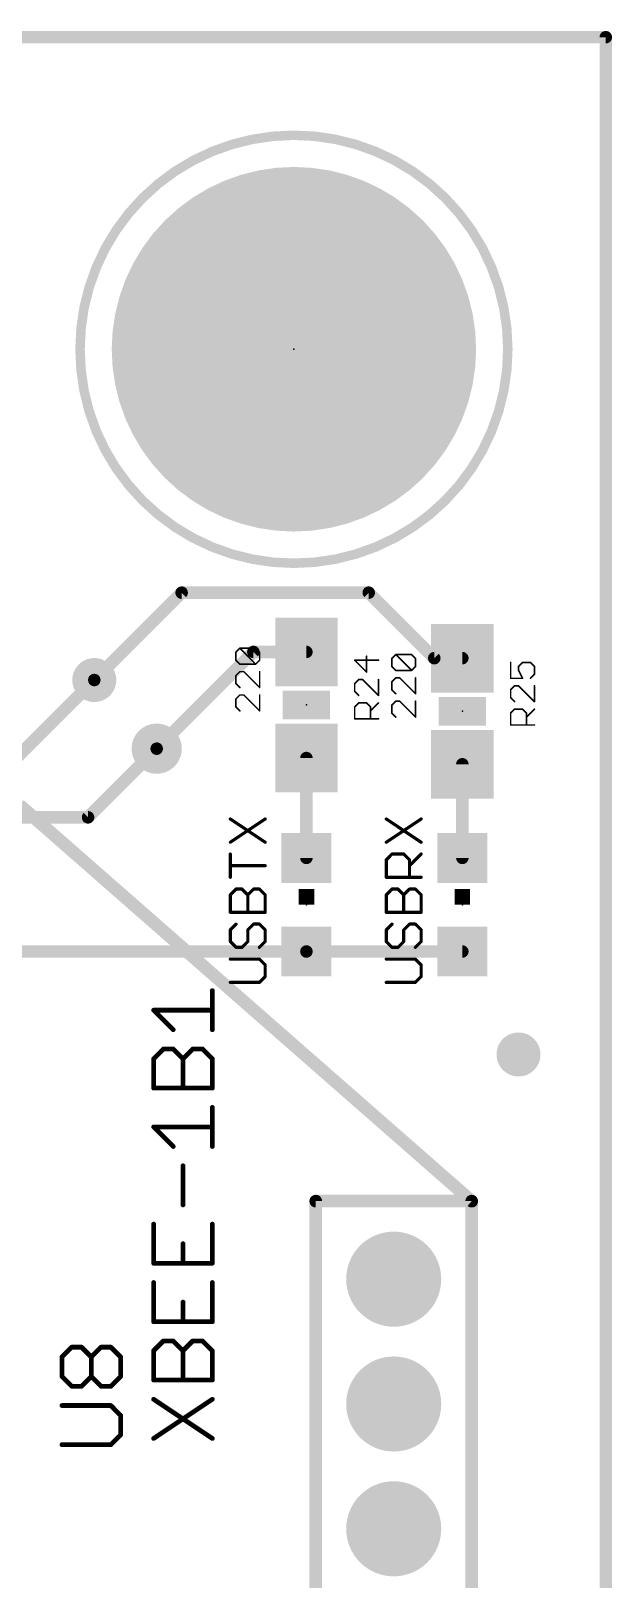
# Model space of a CAD drawing. Extents: x -0.4 to 70.1, y -0.1 to 70.1.
# Drawn here: x 60.78 to 70.1, y 45.3 to 70.1 of the extents above; entities that cross this region are included whole.
import ezdxf

# ---------------------------------------------------------------- set-up
doc = ezdxf.new("R2010")
doc.units = 0
for name, color, linetype in [('1', 22, 'CONTINUOUS'), ('16', 175, 'CONTINUOUS'), ('17', 82, 'CONTINUOUS'), ('18', 82, 'CONTINUOUS'), ('20', 7, 'CONTINUOUS'), ('21', 253, 'CONTINUOUS'), ('23', 7, 'CONTINUOUS'), ('25', 253, 'CONTINUOUS'), ('27', 253, 'CONTINUOUS')]:
    doc.layers.add(name, color=color, linetype=linetype)

# ---------------------------------------------------------------- blocks, each defined once
blk = doc.blocks.new('ROUNDP')
at = {"const_width": 0.5}
blk.add_lwpolyline([(0, -0.25, 1), (0, 0.25, 1), (0, -0.25)], format="xyb", dxfattribs=at)
blk = doc.blocks.new('RECT')
blk.add_solid([(-0.5, -0.5), (0.5, -0.5), (-0.5, 0.5), (0.5, 0.5)])
blk = doc.blocks.new('ROUNDV')
at = {"const_width": 0.5}
blk.add_lwpolyline([(0, -0.25, 1), (0, 0.25, 1), (0, -0.25)], format="xyb", dxfattribs=at)

msp = doc.modelspace()

# ---------------------------------------------------------------- linework, layer by layer
at = {"layer": '1', "const_width": 0.2}
for points in [[(0, 70), (70, 70)], [(70, 70), (70, 0)], [(63.2, 61.1), (61.8, 59.7)], [(66.2, 61.1), (63.2, 61.1)], [(67.25, 60.05), (66.2, 61.1)], [(64.35, 60.15), (62.8, 58.6)], [(65.2, 60.15), (64.35, 60.15)], [(67.7, 60.05), (67.25, 60.05)], [(65.2, 58.45), (65.2, 56.85)], [(67.7, 58.35), (67.7, 56.85)], [(65.2, 55.35), (59.85, 55.35)], [(65.2, 55.35), (67.7, 55.35)]]:
    msp.add_lwpolyline(points, dxfattribs=at)
at = {"layer": '1', "const_width": 0.1}
for points in [[(70.05, 70, 1), (69.95, 70)], [(70, 69.95, 1), (70, 70.05)], [(63.2, 61.15, 1), (63.2, 61.05)], [(63.2354, 61.0646, 1), (63.1646, 61.1354)], [(66.2354, 61.1354, 1), (66.1646, 61.0646)], [(66.2, 61.05, 1), (66.2, 61.15)], [(64.35, 60.2, 1), (64.35, 60.1)], [(64.3854, 60.1146, 1), (64.3146, 60.1854)], [(65.2, 60.1, 1), (65.2, 60.2)], [(67.25, 60.1, 1), (67.25, 60)], [(67.2146, 60.0146, 1), (67.2854, 60.0854)], [(67.7, 60, 1), (67.7, 60.1)], [(61.7646, 59.7354, 1), (61.8354, 59.6646)], [(62.7646, 58.6354, 1), (62.8354, 58.5646)], [(65.25, 58.45, 1), (65.15, 58.45)], [(67.75, 58.35, 1), (67.65, 58.35)], [(65.15, 56.85, 1), (65.25, 56.85)], [(67.65, 56.85, 1), (67.75, 56.85)], [(65.2, 55.4, 1), (65.2, 55.3)], [(65.2, 55.3, 1), (65.2, 55.4)], [(67.7, 55.3, 1), (67.7, 55.4)]]:
    msp.add_lwpolyline(points, format="xyb", dxfattribs=at)
at = {"layer": '16', "const_width": 0.2}
for points in [[(0, 70), (70, 70)], [(70, 70), (70, 0)], [(61.8, 59.7), (60.4, 58.3)], [(62.8, 58.6), (61.7, 57.5)], [(61.7, 57.5), (52.2, 57.5)]]:
    msp.add_lwpolyline(points, dxfattribs=at)
at = {"layer": '16', "const_width": 0.1}
for points in [[(70.05, 70, 1), (69.95, 70)], [(70, 69.95, 1), (70, 70.05)], [(61.8354, 59.6646, 1), (61.7646, 59.7354)], [(62.8354, 58.5646, 1), (62.7646, 58.6354)], [(61.6646, 57.5354, 1), (61.7354, 57.4646)], [(61.7, 57.45, 1), (61.7, 57.55)]]:
    msp.add_lwpolyline(points, format="xyb", dxfattribs=at)
at = {"layer": '20', "const_width": 0.2}
for points in [[(70, 70), (0, 70)], [(70, 0), (70, 70)]]:
    msp.add_lwpolyline(points, dxfattribs=at)
at = {"layer": '20', "const_width": 0.1}
for points in [[(70.05, 70, 1), (69.95, 70)], [(70, 69.95, 1), (70, 70.05)]]:
    msp.add_lwpolyline(points, format="xyb", dxfattribs=at)
at = {"layer": '21'}
for points, const_width in [([(65, 61.571, 1), (65, 68.429, 1), (65, 61.571)], 0.1524), ([(65, 63.3, 1), (65, 66.7, 1), (65, 63.3)], 0.1524), ([(65.35, 51.4008, 1), (65.35, 51.2992)], 0.1016), ([(65.4008, 51.35, 1), (65.2992, 51.35)], 0.1016), ([(67.9008, 51.35, 1), (67.7992, 51.35)], 0.1016), ([(67.8165, 51.3118, 1), (67.8835, 51.3882)], 0.1016), ([(67.85, 51.2992, 1), (67.85, 51.4008)], 0.1016)]:
    msp.add_lwpolyline(points, format="xyb", dxfattribs=dict(at, const_width=const_width))
at = {"layer": '21', "const_width": 0.2032}
for points in [[(67.85, 51.35), (60.6, 57.7)], [(65.35, 51.35), (67.85, 51.35)], [(65.35, 51.35), (65.35, 30.85)], [(67.85, 51.35), (67.85, 30.85)]]:
    msp.add_lwpolyline(points, dxfattribs=at)
at = {"layer": '23'}
for p in [(65, 65), (65.2, 59.3), (67.7, 59.2), (65.2, 56.1), (67.7, 56.1)]:
    msp.add_point(p, dxfattribs=at)
at = {"layer": '25'}
for points, const_width in [([(66.3557, 60.0182), (65.9744, 60.0182)], 0.0254), ([(65.9744, 60.0182), (66.165, 59.8275)], 0.0254), ([(66.165, 59.8275), (66.165, 60.0817)], 0.0254), ([(68.4744, 59.9817), (68.4744, 59.7275)], 0.0254), ([(68.6015, 59.9182), (68.665, 59.9817)], 0.0254), ([(68.6015, 59.8546), (68.6015, 59.9182)], 0.0254), ([(68.665, 59.7275), (68.6015, 59.8546)], 0.0254), ([(68.665, 59.9817), (68.7921, 59.9817)], 0.0254), ([(68.7921, 59.9817), (68.8557, 59.9182)], 0.0254), ([(68.8557, 59.791), (68.7921, 59.7275)], 0.0254), ([(68.8557, 59.9182), (68.8557, 59.791)], 0.0254), ([(66.0379, 59.7075), (65.9744, 59.6439)], 0.0254), ([(65.9744, 59.6439), (65.9744, 59.5168)], 0.0254), ([(66.1015, 59.7075), (66.0379, 59.7075)], 0.0254), ([(66.3557, 59.4533), (66.1015, 59.7075)], 0.0254), ([(66.3557, 59.7075), (66.3557, 59.4533)], 0.0254), ([(68.4744, 59.7275), (68.665, 59.7275)], 0.0254), ([(68.5379, 59.6075), (68.4744, 59.5439)], 0.0254), ([(68.4744, 59.5439), (68.4744, 59.4168)], 0.0254), ([(68.6015, 59.6075), (68.5379, 59.6075)], 0.0254), ([(68.8557, 59.3533), (68.6015, 59.6075)], 0.0254), ([(68.8557, 59.6075), (68.8557, 59.3533)], 0.0254), ([(65.9744, 59.5168), (66.0379, 59.4533)], 0.0254), ([(65.9744, 59.2697), (66.0379, 59.3333)], 0.0254), ([(66.0379, 59.3333), (66.165, 59.3333)], 0.0254), ([(66.165, 59.3333), (66.2286, 59.2697)], 0.0254), ([(66.2286, 59.2062), (66.3557, 59.3333)], 0.0254), ([(68.4744, 59.4168), (68.5379, 59.3533)], 0.0254), ([(65.9744, 59.0791), (65.9744, 59.2697)], 0.0254), ([(66.3557, 59.0791), (65.9744, 59.0791)], 0.0254), ([(66.2286, 59.2697), (66.2286, 59.0791)], 0.0254), ([(68.4744, 59.1697), (68.5379, 59.2333)], 0.0254), ([(68.4744, 58.9791), (68.4744, 59.1697)], 0.0254), ([(68.5379, 59.2333), (68.665, 59.2333)], 0.0254), ([(68.665, 59.2333), (68.7286, 59.1697)], 0.0254), ([(68.7286, 59.1062), (68.8557, 59.2333)], 0.0254), ([(68.7286, 59.1697), (68.7286, 58.9791)], 0.0254), ([(68.8557, 58.9791), (68.4744, 58.9791)], 0.0254), ([(63.9803, 57.1006), (64.5396, 57.4735)], 0.0508), ([(63.9803, 57.4735), (64.5396, 57.1006)], 0.0508), ([(66.4803, 57.1006), (67.0396, 57.4735)], 0.0508), ([(66.4803, 57.4735), (67.0396, 57.1006)], 0.0508), ([(63.9803, 56.5393), (63.9803, 56.9122)], 0.0508), ([(66.4803, 56.819), (66.5735, 56.9122)], 0.0508), ([(66.4803, 56.5393), (66.4803, 56.819)], 0.0508), ([(66.5735, 56.9122), (66.76, 56.9122)], 0.0508), ([(66.76, 56.9122), (66.8532, 56.819)], 0.0508), ([(66.8532, 56.7258), (67.0396, 56.9122)], 0.0508), ([(66.8532, 56.819), (66.8532, 56.5393)], 0.0508), ([(64.5396, 56.7258), (63.9803, 56.7258)], 0.0508), ([(67.0396, 56.5393), (66.4803, 56.5393)], 0.0508), ([(63.9803, 56.2577), (64.0735, 56.3509)], 0.0508), ([(64.0735, 56.3509), (64.1668, 56.3509)], 0.0508), ([(64.1668, 56.3509), (64.26, 56.2577)], 0.0508), ([(64.26, 56.2577), (64.3532, 56.3509)], 0.0508), ([(64.3532, 56.3509), (64.4464, 56.3509)], 0.0508), ([(64.4464, 56.3509), (64.5396, 56.2577)], 0.0508), ([(66.4803, 56.2577), (66.5735, 56.3509)], 0.0508), ([(66.5735, 56.3509), (66.6668, 56.3509)], 0.0508), ([(66.6668, 56.3509), (66.76, 56.2577)], 0.0508), ([(66.76, 56.2577), (66.8532, 56.3509)], 0.0508), ([(66.8532, 56.3509), (66.9464, 56.3509)], 0.0508), ([(66.9464, 56.3509), (67.0396, 56.2577)], 0.0508), ([(63.9803, 55.978), (63.9803, 56.2577)], 0.0508), ([(64.26, 55.978), (64.26, 56.2577)], 0.0508), ([(64.5396, 56.2577), (64.5396, 55.978)], 0.0508), ([(66.4803, 55.978), (66.4803, 56.2577)], 0.0508), ([(66.76, 55.978), (66.76, 56.2577)], 0.0508), ([(67.0396, 56.2577), (67.0396, 55.978)], 0.0508), ([(64.5396, 55.978), (63.9803, 55.978)], 0.0508), ([(64.0735, 55.7896), (63.9803, 55.6963)], 0.0508), ([(64.26, 55.6963), (64.3532, 55.7896)], 0.0508), ([(64.3532, 55.7896), (64.4464, 55.7896)], 0.0508), ([(64.4464, 55.7896), (64.5396, 55.6963)], 0.0508), ([(67.0396, 55.978), (66.4803, 55.978)], 0.0508), ([(66.5735, 55.7896), (66.4803, 55.6963)], 0.0508), ([(66.76, 55.6963), (66.8532, 55.7896)], 0.0508), ([(66.8532, 55.7896), (66.9464, 55.7896)], 0.0508), ([(66.9464, 55.7896), (67.0396, 55.6963)], 0.0508), ([(63.9803, 55.6963), (63.9803, 55.5099)], 0.0508), ([(64.26, 55.5099), (64.26, 55.6963)], 0.0508), ([(64.5396, 55.6963), (64.5396, 55.5099)], 0.0508), ([(66.4803, 55.6963), (66.4803, 55.5099)], 0.0508), ([(66.76, 55.5099), (66.76, 55.6963)], 0.0508), ([(67.0396, 55.6963), (67.0396, 55.5099)], 0.0508), ([(63.9803, 55.5099), (64.0735, 55.4167)], 0.0508), ([(64.0735, 55.4167), (64.1668, 55.4167)], 0.0508), ([(64.1668, 55.4167), (64.26, 55.5099)], 0.0508), ([(64.5396, 55.5099), (64.4464, 55.4167)], 0.0508), ([(66.4803, 55.5099), (66.5735, 55.4167)], 0.0508), ([(66.5735, 55.4167), (66.6668, 55.4167)], 0.0508), ([(66.6668, 55.4167), (66.76, 55.5099)], 0.0508), ([(67.0396, 55.5099), (66.9464, 55.4167)], 0.0508), ([(64.4464, 55.2283), (63.9803, 55.2283)], 0.0508), ([(64.5396, 55.135), (64.4464, 55.2283)], 0.0508), ([(64.5396, 54.9486), (64.5396, 55.135)], 0.0508), ([(66.9464, 55.2283), (66.4803, 55.2283)], 0.0508), ([(67.0396, 55.135), (66.9464, 55.2283)], 0.0508), ([(67.0396, 54.9486), (67.0396, 55.135)], 0.0508), ([(63.9803, 54.8554), (64.4464, 54.8554)], 0.0508), ([(64.4464, 54.8554), (64.5396, 54.9486)], 0.0508), ([(66.4803, 54.8554), (66.9464, 54.8554)], 0.0508), ([(66.9464, 54.8554), (67.0396, 54.9486)], 0.0508), ([(61.2813, 48.8539), (61.4381, 49.0107)], 0.0762), ([(61.2813, 48.5404), (61.2813, 48.8539)], 0.0762), ([(61.4381, 49.0107), (61.5948, 49.0107)], 0.0762), ([(61.5948, 49.0107), (61.7516, 48.8539)], 0.0762), ([(61.7516, 48.8539), (61.9084, 49.0107)], 0.0762), ([(61.7516, 48.5404), (61.7516, 48.8539)], 0.0762), ([(61.9084, 49.0107), (62.0651, 49.0107)], 0.0762), ([(62.0651, 49.0107), (62.2219, 48.8539)], 0.0762), ([(62.2219, 48.8539), (62.2219, 48.5404)], 0.0762), ([(61.4381, 48.3836), (61.2813, 48.5404)], 0.0762), ([(61.5948, 48.3836), (61.4381, 48.3836)], 0.0762), ([(61.7516, 48.5404), (61.5948, 48.3836)], 0.0762), ([(61.9084, 48.3836), (61.7516, 48.5404)], 0.0762), ([(62.0651, 48.3836), (61.9084, 48.3836)], 0.0762), ([(62.2219, 48.5404), (62.0651, 48.3836)], 0.0762), ([(62.0651, 48.0752), (61.2813, 48.0752)], 0.0762), ([(62.2219, 47.9184), (62.0651, 48.0752)], 0.0762), ([(62.2219, 47.6049), (62.2219, 47.9184)], 0.0762), ([(62.0651, 47.4481), (62.2219, 47.6049)], 0.0762), ([(61.2813, 47.4481), (62.0651, 47.4481)], 0.0762)]:
    msp.add_lwpolyline(points, dxfattribs=dict(at, const_width=const_width))
for points, const_width in [([(65.9744, 60.0245, 1), (65.9744, 60.0118)], 0.0127), ([(65.9789, 60.0226, 1), (65.9699, 60.0137)], 0.0127), ([(66.1714, 60.0817, 1), (66.1587, 60.0817)], 0.0127), ([(66.3557, 60.0118, 1), (66.3557, 60.0245)], 0.0127), ([(66.1587, 59.8275, 1), (66.1714, 59.8275)], 0.0127), ([(66.1605, 59.823, 1), (66.1695, 59.832)], 0.0127), ([(68.4807, 59.9817, 1), (68.468, 59.9817)], 0.0127), ([(68.6078, 59.9182, 1), (68.5951, 59.9182)], 0.0127), ([(68.597, 59.9226, 1), (68.606, 59.9137)], 0.0127), ([(68.6072, 59.8574, 1), (68.5958, 59.8518)], 0.0127), ([(68.5951, 59.8546, 1), (68.6078, 59.8546)], 0.0127), ([(68.665, 59.9881, 1), (68.665, 59.9754)], 0.0127), ([(68.6695, 59.9772, 1), (68.6605, 59.9862)], 0.0127), ([(68.7966, 59.9862, 1), (68.7877, 59.9772)], 0.0127), ([(68.7921, 59.9754, 1), (68.7921, 59.9881)], 0.0127), ([(68.862, 59.9182, 1), (68.8494, 59.9182)], 0.0127), ([(68.8494, 59.791, 1), (68.862, 59.791)], 0.0127), ([(68.8512, 59.9137, 1), (68.8602, 59.9226)], 0.0127), ([(68.8602, 59.7866, 1), (68.8512, 59.7955)], 0.0127), ([(65.9807, 59.6439, 1), (65.968, 59.6439)], 0.0127), ([(65.9699, 59.6484, 1), (65.9789, 59.6395)], 0.0127), ([(66.0379, 59.7139, 1), (66.0379, 59.7012)], 0.0127), ([(66.0424, 59.703, 1), (66.0334, 59.712)], 0.0127), ([(66.106, 59.712, 1), (66.097, 59.703)], 0.0127), ([(66.1015, 59.7012, 1), (66.1015, 59.7139)], 0.0127), ([(66.362, 59.7075, 1), (66.3494, 59.7075)], 0.0127), ([(68.4744, 59.7338, 1), (68.4744, 59.7211)], 0.0127), ([(68.468, 59.7275, 1), (68.4807, 59.7275)], 0.0127), ([(68.4807, 59.5439, 1), (68.468, 59.5439)], 0.0127), ([(68.4699, 59.5484, 1), (68.4789, 59.5395)], 0.0127), ([(68.5379, 59.6138, 1), (68.5379, 59.6012)], 0.0127), ([(68.5424, 59.603, 1), (68.5334, 59.612)], 0.0127), ([(68.606, 59.612, 1), (68.597, 59.603)], 0.0127), ([(68.6015, 59.6012, 1), (68.6015, 59.6138)], 0.0127), ([(68.6594, 59.7247, 1), (68.6707, 59.7303)], 0.0127), ([(68.665, 59.7211, 1), (68.665, 59.7338)], 0.0127), ([(68.7877, 59.732, 1), (68.7966, 59.723)], 0.0127), ([(68.862, 59.6075, 1), (68.8494, 59.6075)], 0.0127), ([(65.9789, 59.5213, 1), (65.9699, 59.5123)], 0.0127), ([(65.968, 59.5168, 1), (65.9807, 59.5168)], 0.0127), ([(66.0379, 59.3396, 1), (66.0379, 59.3269)], 0.0127), ([(66.0334, 59.4488, 1), (66.0424, 59.4578)], 0.0127), ([(66.0424, 59.3288, 1), (66.0334, 59.3378)], 0.0127), ([(66.1695, 59.3378, 1), (66.1605, 59.3288)], 0.0127), ([(66.165, 59.3269, 1), (66.165, 59.3396)], 0.0127), ([(66.3494, 59.4533, 1), (66.362, 59.4533)], 0.0127), ([(66.3512, 59.4488, 1), (66.3602, 59.4578)], 0.0127), ([(66.3602, 59.3288, 1), (66.3512, 59.3378)], 0.0127), ([(68.4789, 59.4213, 1), (68.4699, 59.4123)], 0.0127), ([(68.468, 59.4168, 1), (68.4807, 59.4168)], 0.0127), ([(68.5334, 59.3488, 1), (68.5424, 59.3578)], 0.0127), ([(68.8494, 59.3533, 1), (68.862, 59.3533)], 0.0127), ([(68.8512, 59.3488, 1), (68.8602, 59.3578)], 0.0127), ([(65.9807, 59.2697, 1), (65.968, 59.2697)], 0.0127), ([(65.9699, 59.2742, 1), (65.9789, 59.2653)], 0.0127), ([(65.9744, 59.0854, 1), (65.9744, 59.0727)], 0.0127), ([(65.968, 59.0791, 1), (65.9807, 59.0791)], 0.0127), ([(66.2349, 59.2697, 1), (66.2222, 59.2697)], 0.0127), ([(66.2241, 59.2107, 1), (66.2331, 59.2017)], 0.0127), ([(66.2222, 59.0791, 1), (66.2349, 59.0791)], 0.0127), ([(66.2241, 59.2653, 1), (66.2331, 59.2742)], 0.0127), ([(66.3557, 59.0727, 1), (66.3557, 59.0854)], 0.0127), ([(68.4807, 59.1697, 1), (68.468, 59.1697)], 0.0127), ([(68.4699, 59.1742, 1), (68.4789, 59.1653)], 0.0127), ([(68.5379, 59.2396, 1), (68.5379, 59.2269)], 0.0127), ([(68.5424, 59.2288, 1), (68.5334, 59.2378)], 0.0127), ([(68.6695, 59.2378, 1), (68.6605, 59.2288)], 0.0127), ([(68.665, 59.2269, 1), (68.665, 59.2396)], 0.0127), ([(68.7349, 59.1697, 1), (68.7222, 59.1697)], 0.0127), ([(68.7241, 59.1107, 1), (68.7331, 59.1017)], 0.0127), ([(68.7241, 59.1653, 1), (68.7331, 59.1742)], 0.0127), ([(68.8602, 59.2288, 1), (68.8512, 59.2378)], 0.0127), ([(68.4744, 58.9854, 1), (68.4744, 58.9727)], 0.0127), ([(68.468, 58.9791, 1), (68.4807, 58.9791)], 0.0127), ([(68.7222, 58.9791, 1), (68.7349, 58.9791)], 0.0127), ([(68.8557, 58.9727, 1), (68.8557, 58.9854)], 0.0127), ([(63.9874, 57.4841, 1), (63.9733, 57.4629)], 0.0254), ([(64.5466, 57.4629, 1), (64.5326, 57.4841)], 0.0254), ([(66.4874, 57.4841, 1), (66.4733, 57.4629)], 0.0254), ([(67.0466, 57.4629, 1), (67.0326, 57.4841)], 0.0254), ([(63.9733, 57.1112, 1), (63.9874, 57.0901)], 0.0254), ([(64.5326, 57.0901, 1), (64.5466, 57.1112)], 0.0254), ([(66.4733, 57.1112, 1), (66.4874, 57.0901)], 0.0254), ([(67.0326, 57.0901, 1), (67.0466, 57.1112)], 0.0254), ([(63.993, 56.9122, 1), (63.9676, 56.9122)], 0.0254), ([(66.493, 56.819, 1), (66.4676, 56.819)], 0.0254), ([(66.4713, 56.8279, 1), (66.4893, 56.81)], 0.0254), ([(66.5735, 56.9249, 1), (66.5735, 56.8995)], 0.0254), ([(66.5825, 56.9032, 1), (66.5646, 56.9212)], 0.0254), ([(66.7689, 56.9212, 1), (66.751, 56.9032)], 0.0254), ([(66.76, 56.8995, 1), (66.76, 56.9249)], 0.0254), ([(66.8659, 56.819, 1), (66.8405, 56.819)], 0.0254), ([(66.8442, 56.81, 1), (66.8622, 56.8279)], 0.0254), ([(67.0486, 56.9032, 1), (67.0306, 56.9212)], 0.0254), ([(63.9803, 56.7385, 1), (63.9803, 56.7131)], 0.0254), ([(64.5396, 56.7131, 1), (64.5396, 56.7385)], 0.0254), ([(66.4803, 56.552, 1), (66.4803, 56.5266)], 0.0254), ([(66.8442, 56.7347, 1), (66.8622, 56.7168)], 0.0254), ([(67.0396, 56.5266, 1), (67.0396, 56.552)], 0.0254), ([(63.9676, 56.5393, 1), (63.993, 56.5393)], 0.0254), ([(64.0735, 56.3636, 1), (64.0735, 56.3382)], 0.0254), ([(64.0825, 56.3419, 1), (64.0646, 56.3598)], 0.0254), ([(64.1757, 56.3598, 1), (64.1578, 56.3419)], 0.0254), ([(64.1668, 56.3382, 1), (64.1668, 56.3636)], 0.0254), ([(64.3532, 56.3636, 1), (64.3532, 56.3382)], 0.0254), ([(64.3622, 56.3419, 1), (64.3442, 56.3598)], 0.0254), ([(64.4554, 56.3598, 1), (64.4374, 56.3419)], 0.0254), ([(64.4464, 56.3382, 1), (64.4464, 56.3636)], 0.0254), ([(66.4676, 56.5393, 1), (66.493, 56.5393)], 0.0254), ([(66.5735, 56.3636, 1), (66.5735, 56.3382)], 0.0254), ([(66.5825, 56.3419, 1), (66.5646, 56.3598)], 0.0254), ([(66.6757, 56.3598, 1), (66.6578, 56.3419)], 0.0254), ([(66.6668, 56.3382, 1), (66.6668, 56.3636)], 0.0254), ([(66.8405, 56.5393, 1), (66.8659, 56.5393)], 0.0254), ([(66.8532, 56.3636, 1), (66.8532, 56.3382)], 0.0254), ([(66.8622, 56.3419, 1), (66.8442, 56.3598)], 0.0254), ([(66.9554, 56.3598, 1), (66.9374, 56.3419)], 0.0254), ([(66.9464, 56.3382, 1), (66.9464, 56.3636)], 0.0254), ([(63.993, 56.2577, 1), (63.9676, 56.2577)], 0.0254), ([(63.9713, 56.2666, 1), (63.9893, 56.2487)], 0.0254), ([(64.2727, 56.2577, 1), (64.2473, 56.2577)], 0.0254), ([(64.251, 56.2666, 1), (64.2689, 56.2487)], 0.0254), ([(64.251, 56.2487, 1), (64.2689, 56.2666)], 0.0254), ([(64.5523, 56.2577, 1), (64.5269, 56.2577)], 0.0254), ([(64.5306, 56.2487, 1), (64.5486, 56.2666)], 0.0254), ([(66.493, 56.2577, 1), (66.4676, 56.2577)], 0.0254), ([(66.4713, 56.2666, 1), (66.4893, 56.2487)], 0.0254), ([(66.7727, 56.2577, 1), (66.7473, 56.2577)], 0.0254), ([(66.751, 56.2666, 1), (66.7689, 56.2487)], 0.0254), ([(66.751, 56.2487, 1), (66.7689, 56.2666)], 0.0254), ([(67.0523, 56.2577, 1), (67.0269, 56.2577)], 0.0254), ([(67.0306, 56.2487, 1), (67.0486, 56.2666)], 0.0254), ([(63.9803, 55.9907, 1), (63.9803, 55.9653)], 0.0254), ([(63.9676, 55.978, 1), (63.993, 55.978)], 0.0254), ([(64.0825, 55.7806, 1), (64.0646, 55.7985)], 0.0254), ([(64.2473, 55.978, 1), (64.2727, 55.978)], 0.0254), ([(64.3532, 55.8023, 1), (64.3532, 55.7769)], 0.0254), ([(64.3622, 55.7806, 1), (64.3442, 55.7985)], 0.0254), ([(64.4554, 55.7985, 1), (64.4374, 55.7806)], 0.0254), ([(64.4464, 55.7769, 1), (64.4464, 55.8023)], 0.0254), ([(64.5269, 55.978, 1), (64.5523, 55.978)], 0.0254), ([(64.5396, 55.9653, 1), (64.5396, 55.9907)], 0.0254), ([(66.4803, 55.9907, 1), (66.4803, 55.9653)], 0.0254), ([(66.4676, 55.978, 1), (66.493, 55.978)], 0.0254), ([(66.5825, 55.7806, 1), (66.5646, 55.7985)], 0.0254), ([(66.7473, 55.978, 1), (66.7727, 55.978)], 0.0254), ([(66.8532, 55.8023, 1), (66.8532, 55.7769)], 0.0254), ([(66.8622, 55.7806, 1), (66.8442, 55.7985)], 0.0254), ([(66.9554, 55.7985, 1), (66.9374, 55.7806)], 0.0254), ([(66.9464, 55.7769, 1), (66.9464, 55.8023)], 0.0254), ([(67.0269, 55.978, 1), (67.0523, 55.978)], 0.0254), ([(67.0396, 55.9653, 1), (67.0396, 55.9907)], 0.0254), ([(63.993, 55.6963, 1), (63.9676, 55.6963)], 0.0254), ([(63.9713, 55.7053, 1), (63.9893, 55.6874)], 0.0254), ([(64.2727, 55.6963, 1), (64.2473, 55.6963)], 0.0254), ([(64.251, 55.7053, 1), (64.2689, 55.6874)], 0.0254), ([(64.5523, 55.6963, 1), (64.5269, 55.6963)], 0.0254), ([(64.5306, 55.6874, 1), (64.5486, 55.7053)], 0.0254), ([(66.493, 55.6963, 1), (66.4676, 55.6963)], 0.0254), ([(66.4713, 55.7053, 1), (66.4893, 55.6874)], 0.0254), ([(66.7727, 55.6963, 1), (66.7473, 55.6963)], 0.0254), ([(66.751, 55.7053, 1), (66.7689, 55.6874)], 0.0254), ([(67.0523, 55.6963, 1), (67.0269, 55.6963)], 0.0254), ([(67.0306, 55.6874, 1), (67.0486, 55.7053)], 0.0254), ([(63.9893, 55.5189, 1), (63.9713, 55.5009)], 0.0254), ([(63.9676, 55.5099, 1), (63.993, 55.5099)], 0.0254), ([(64.0735, 55.4294, 1), (64.0735, 55.404)], 0.0254), ([(64.0646, 55.4077, 1), (64.0825, 55.4257)], 0.0254), ([(64.1578, 55.4257, 1), (64.1757, 55.4077)], 0.0254), ([(64.1668, 55.404, 1), (64.1668, 55.4294)], 0.0254), ([(64.2473, 55.5099, 1), (64.2727, 55.5099)], 0.0254), ([(64.2689, 55.5009, 1), (64.251, 55.5189)], 0.0254), ([(64.4374, 55.4257, 1), (64.4554, 55.4077)], 0.0254), ([(64.5269, 55.5099, 1), (64.5523, 55.5099)], 0.0254), ([(64.5486, 55.5009, 1), (64.5306, 55.5189)], 0.0254), ([(66.4893, 55.5189, 1), (66.4713, 55.5009)], 0.0254), ([(66.4676, 55.5099, 1), (66.493, 55.5099)], 0.0254), ([(66.5735, 55.4294, 1), (66.5735, 55.404)], 0.0254), ([(66.5646, 55.4077, 1), (66.5825, 55.4257)], 0.0254), ([(66.6578, 55.4257, 1), (66.6757, 55.4077)], 0.0254), ([(66.6668, 55.404, 1), (66.6668, 55.4294)], 0.0254), ([(66.7473, 55.5099, 1), (66.7727, 55.5099)], 0.0254), ([(66.7689, 55.5009, 1), (66.751, 55.5189)], 0.0254), ([(66.9374, 55.4257, 1), (66.9554, 55.4077)], 0.0254), ([(67.0269, 55.5099, 1), (67.0523, 55.5099)], 0.0254), ([(67.0486, 55.5009, 1), (67.0306, 55.5189)], 0.0254), ([(63.9803, 55.241, 1), (63.9803, 55.2156)], 0.0254), ([(64.4554, 55.2372, 1), (64.4374, 55.2193)], 0.0254), ([(64.4464, 55.2156, 1), (64.4464, 55.241)], 0.0254), ([(64.5523, 55.135, 1), (64.5269, 55.135)], 0.0254), ([(64.5306, 55.1261, 1), (64.5486, 55.144)], 0.0254), ([(66.4803, 55.241, 1), (66.4803, 55.2156)], 0.0254), ([(66.9554, 55.2372, 1), (66.9374, 55.2193)], 0.0254), ([(66.9464, 55.2156, 1), (66.9464, 55.241)], 0.0254), ([(67.0523, 55.135, 1), (67.0269, 55.135)], 0.0254), ([(67.0306, 55.1261, 1), (67.0486, 55.144)], 0.0254), ([(63.9803, 54.8681, 1), (63.9803, 54.8427)], 0.0254), ([(64.4374, 54.8644, 1), (64.4554, 54.8464)], 0.0254), ([(64.4464, 54.8427, 1), (64.4464, 54.8681)], 0.0254), ([(64.5269, 54.9486, 1), (64.5523, 54.9486)], 0.0254), ([(64.5486, 54.9396, 1), (64.5306, 54.9576)], 0.0254), ([(66.4803, 54.8681, 1), (66.4803, 54.8427)], 0.0254), ([(66.9374, 54.8644, 1), (66.9554, 54.8464)], 0.0254), ([(66.9464, 54.8427, 1), (66.9464, 54.8681)], 0.0254), ([(67.0269, 54.9486, 1), (67.0523, 54.9486)], 0.0254), ([(67.0486, 54.9396, 1), (67.0306, 54.9576)], 0.0254), ([(61.3003, 48.8539, 1), (61.2622, 48.8539)], 0.0381), ([(61.2678, 48.8674, 1), (61.2948, 48.8404)], 0.0381), ([(61.4381, 49.0297, 1), (61.4381, 48.9916)], 0.0381), ([(61.4515, 48.9972, 1), (61.4246, 49.0242)], 0.0381), ([(61.6083, 49.0242, 1), (61.5814, 48.9972)], 0.0381), ([(61.5948, 48.9916, 1), (61.5948, 49.0297)], 0.0381), ([(61.7707, 48.8539, 1), (61.7326, 48.8539)], 0.0381), ([(61.7381, 48.8674, 1), (61.7651, 48.8404)], 0.0381), ([(61.7381, 48.8404, 1), (61.7651, 48.8674)], 0.0381), ([(61.9084, 49.0297, 1), (61.9084, 48.9916)], 0.0381), ([(61.9218, 48.9972, 1), (61.8949, 49.0242)], 0.0381), ([(62.0786, 49.0242, 1), (62.0517, 48.9972)], 0.0381), ([(62.0651, 48.9916, 1), (62.0651, 49.0297)], 0.0381), ([(62.241, 48.8539, 1), (62.2029, 48.8539)], 0.0381), ([(62.2084, 48.8404, 1), (62.2354, 48.8674)], 0.0381), ([(61.2622, 48.5404, 1), (61.3003, 48.5404)], 0.0381), ([(61.2948, 48.5539, 1), (61.2678, 48.5269)], 0.0381), ([(61.4381, 48.4027, 1), (61.4381, 48.3646)], 0.0381), ([(61.4246, 48.3701, 1), (61.4515, 48.3971)], 0.0381), ([(61.5814, 48.3971, 1), (61.6083, 48.3701)], 0.0381), ([(61.5948, 48.3646, 1), (61.5948, 48.4027)], 0.0381), ([(61.7651, 48.5539, 1), (61.7381, 48.5269)], 0.0381), ([(61.7326, 48.5404, 1), (61.7707, 48.5404)], 0.0381), ([(61.7651, 48.5269, 1), (61.7381, 48.5539)], 0.0381), ([(61.9084, 48.4027, 1), (61.9084, 48.3646)], 0.0381), ([(61.8949, 48.3701, 1), (61.9218, 48.3971)], 0.0381), ([(62.0517, 48.3971, 1), (62.0786, 48.3701)], 0.0381), ([(62.0651, 48.3646, 1), (62.0651, 48.4027)], 0.0381), ([(62.2029, 48.5404, 1), (62.241, 48.5404)], 0.0381), ([(62.2354, 48.5269, 1), (62.2084, 48.5539)], 0.0381), ([(61.2813, 48.0942, 1), (61.2813, 48.0561)], 0.0381), ([(62.0786, 48.0886, 1), (62.0517, 48.0617)], 0.0381), ([(62.0651, 48.0561, 1), (62.0651, 48.0942)], 0.0381), ([(62.241, 47.9184, 1), (62.2029, 47.9184)], 0.0381), ([(62.2084, 47.9049, 1), (62.2354, 47.9319)], 0.0381), ([(62.2354, 47.5914, 1), (62.2084, 47.6183)], 0.0381), ([(61.2813, 47.4672, 1), (61.2813, 47.4291)], 0.0381), ([(62.0517, 47.4616, 1), (62.0786, 47.4346)], 0.0381), ([(62.0651, 47.4291, 1), (62.0651, 47.4672)], 0.0381), ([(62.2029, 47.6049, 1), (62.241, 47.6049)], 0.0381)]:
    msp.add_lwpolyline(points, format="xyb", dxfattribs=dict(at, const_width=const_width))
at = {"layer": '27'}
for points, const_width in [([(64.0694, 60.1452), (64.1329, 60.2087)], 0.0254), ([(64.0694, 60.018), (64.0694, 60.1452)], 0.0254), ([(64.1329, 59.9545), (64.0694, 60.018)], 0.0254), ([(64.1329, 60.2087), (64.3871, 60.2087)], 0.0254), ([(64.3871, 59.9545), (64.1329, 60.2087)], 0.0254), ([(64.3871, 60.2087), (64.4507, 60.1452)], 0.0254), ([(64.4507, 60.018), (64.3871, 59.9545)], 0.0254), ([(64.4507, 60.1452), (64.4507, 60.018)], 0.0254), ([(66.5694, 60.0452), (66.6329, 60.1087)], 0.0254), ([(66.5694, 59.918), (66.5694, 60.0452)], 0.0254), ([(66.6329, 60.1087), (66.8871, 60.1087)], 0.0254), ([(66.8871, 59.8545), (66.6329, 60.1087)], 0.0254), ([(66.8871, 60.1087), (66.9507, 60.0452)], 0.0254), ([(66.9507, 60.0452), (66.9507, 59.918)], 0.0254), ([(64.1329, 59.8345), (64.0694, 59.7709)], 0.0254), ([(64.0694, 59.7709), (64.0694, 59.6438)], 0.0254), ([(64.3871, 59.9545), (64.1329, 59.9545)], 0.0254), ([(64.1965, 59.8345), (64.1329, 59.8345)], 0.0254), ([(64.4507, 59.5803), (64.1965, 59.8345)], 0.0254), ([(64.4507, 59.8345), (64.4507, 59.5803)], 0.0254), ([(66.6329, 59.8545), (66.5694, 59.918)], 0.0254), ([(66.8871, 59.8545), (66.6329, 59.8545)], 0.0254), ([(66.9507, 59.918), (66.8871, 59.8545)], 0.0254), ([(64.0694, 59.6438), (64.1329, 59.5803)], 0.0254), ([(66.6329, 59.7345), (66.5694, 59.6709)], 0.0254), ([(66.5694, 59.6709), (66.5694, 59.5438)], 0.0254), ([(66.5694, 59.5438), (66.6329, 59.4803)], 0.0254), ([(66.6965, 59.7345), (66.6329, 59.7345)], 0.0254), ([(66.9507, 59.4803), (66.6965, 59.7345)], 0.0254), ([(66.9507, 59.7345), (66.9507, 59.4803)], 0.0254), ([(64.1329, 59.4603), (64.0694, 59.3967)], 0.0254), ([(64.0694, 59.3967), (64.0694, 59.2696)], 0.0254), ([(64.1965, 59.4603), (64.1329, 59.4603)], 0.0254), ([(64.4507, 59.2061), (64.1965, 59.4603)], 0.0254), ([(64.4507, 59.4603), (64.4507, 59.2061)], 0.0254), ([(66.6329, 59.3603), (66.5694, 59.2967)], 0.0254), ([(66.5694, 59.2967), (66.5694, 59.1696)], 0.0254), ([(66.6965, 59.3603), (66.6329, 59.3603)], 0.0254), ([(66.9507, 59.1061), (66.6965, 59.3603)], 0.0254), ([(66.9507, 59.3603), (66.9507, 59.1061)], 0.0254), ([(64.0694, 59.2696), (64.1329, 59.2061)], 0.0254), ([(66.5694, 59.1696), (66.6329, 59.1061)], 0.0254), ([(63.6919, 54.0967), (63.6919, 54.7238)], 0.0762), ([(63.0648, 54.0967), (62.7513, 54.4103)], 0.0762), ([(62.7513, 54.4103), (63.6919, 54.4103)], 0.0762), ([(62.7513, 53.6315), (62.9081, 53.7883)], 0.0762), ([(62.7513, 53.1612), (62.7513, 53.6315)], 0.0762), ([(62.9081, 53.7883), (63.0648, 53.7883)], 0.0762), ([(63.0648, 53.7883), (63.2216, 53.6315)], 0.0762), ([(63.2216, 53.6315), (63.3784, 53.7883)], 0.0762), ([(63.2216, 53.1612), (63.2216, 53.6315)], 0.0762), ([(63.3784, 53.7883), (63.5351, 53.7883)], 0.0762), ([(63.5351, 53.7883), (63.6919, 53.6315)], 0.0762), ([(63.6919, 53.6315), (63.6919, 53.1612)], 0.0762), ([(63.6919, 53.1612), (62.7513, 53.1612)], 0.0762), ([(63.6919, 52.2257), (63.6919, 52.8528)], 0.0762), ([(63.0648, 52.2257), (62.7513, 52.5392)], 0.0762), ([(62.7513, 52.5392), (63.6919, 52.5392)], 0.0762), ([(63.2216, 51.2902), (63.2216, 51.9172)], 0.0762), ([(62.7513, 50.9817), (62.7513, 50.3547)], 0.0762), ([(63.6919, 50.3547), (63.6919, 50.9817)], 0.0762), ([(63.2216, 50.3547), (63.2216, 50.6682)], 0.0762), ([(62.7513, 50.3547), (63.6919, 50.3547)], 0.0762), ([(62.7513, 50.0462), (62.7513, 49.4191)], 0.0762), ([(63.6919, 49.4191), (63.6919, 50.0462)], 0.0762), ([(63.2216, 49.4191), (63.2216, 49.7327)], 0.0762), ([(62.7513, 49.4191), (63.6919, 49.4191)], 0.0762), ([(62.7513, 48.9539), (62.9081, 49.1107)], 0.0762), ([(62.9081, 49.1107), (63.0648, 49.1107)], 0.0762), ([(63.0648, 49.1107), (63.2216, 48.9539)], 0.0762), ([(63.2216, 48.9539), (63.3784, 49.1107)], 0.0762), ([(63.3784, 49.1107), (63.5351, 49.1107)], 0.0762), ([(63.5351, 49.1107), (63.6919, 48.9539)], 0.0762), ([(62.7513, 48.4836), (62.7513, 48.9539)], 0.0762), ([(63.2216, 48.4836), (63.2216, 48.9539)], 0.0762), ([(63.6919, 48.9539), (63.6919, 48.4836)], 0.0762), ([(63.6919, 48.4836), (62.7513, 48.4836)], 0.0762), ([(62.7513, 47.5481), (63.6919, 48.1752)], 0.0762), ([(62.7513, 48.1752), (63.6919, 47.5481)], 0.0762)]:
    msp.add_lwpolyline(points, dxfattribs=dict(at, const_width=const_width))
for points, const_width in [([(64.0757, 60.1452, 1), (64.063, 60.1452)], 0.0127), ([(64.0649, 60.1496, 1), (64.0739, 60.1407)], 0.0127), ([(64.0739, 60.0225, 1), (64.0649, 60.0136)], 0.0127), ([(64.1329, 60.2151, 1), (64.1329, 60.2024)], 0.0127), ([(64.1374, 60.2132, 1), (64.1284, 60.2042)], 0.0127), ([(64.1374, 60.2042, 1), (64.1284, 60.2132)], 0.0127), ([(64.3916, 60.2132, 1), (64.3827, 60.2042)], 0.0127), ([(64.3871, 60.2024, 1), (64.3871, 60.2151)], 0.0127), ([(64.457, 60.1452, 1), (64.4444, 60.1452)], 0.0127), ([(64.4462, 60.1407, 1), (64.4552, 60.1496)], 0.0127), ([(64.4552, 60.0136, 1), (64.4462, 60.0225)], 0.0127), ([(66.5757, 60.0452, 1), (66.563, 60.0452)], 0.0127), ([(66.5649, 60.0496, 1), (66.5739, 60.0407)], 0.0127), ([(66.6329, 60.1151, 1), (66.6329, 60.1024)], 0.0127), ([(66.6374, 60.1132, 1), (66.6284, 60.1042)], 0.0127), ([(66.6374, 60.1042, 1), (66.6284, 60.1132)], 0.0127), ([(66.8916, 60.1132, 1), (66.8827, 60.1042)], 0.0127), ([(66.8871, 60.1024, 1), (66.8871, 60.1151)], 0.0127), ([(66.957, 60.0452, 1), (66.9444, 60.0452)], 0.0127), ([(66.9462, 60.0407, 1), (66.9552, 60.0496)], 0.0127), ([(64.063, 60.018, 1), (64.0757, 60.018)], 0.0127), ([(64.0757, 59.7709, 1), (64.063, 59.7709)], 0.0127), ([(64.0649, 59.7754, 1), (64.0739, 59.7665)], 0.0127), ([(64.1329, 59.9608, 1), (64.1329, 59.9481)], 0.0127), ([(64.1329, 59.8409, 1), (64.1329, 59.8282)], 0.0127), ([(64.1284, 59.95, 1), (64.1374, 59.959)], 0.0127), ([(64.1374, 59.83, 1), (64.1284, 59.839)], 0.0127), ([(64.201, 59.839, 1), (64.192, 59.83)], 0.0127), ([(64.1965, 59.8282, 1), (64.1965, 59.8409)], 0.0127), ([(64.3827, 59.959, 1), (64.3916, 59.95)], 0.0127), ([(64.3827, 59.95, 1), (64.3916, 59.959)], 0.0127), ([(64.3871, 59.9481, 1), (64.3871, 59.9608)], 0.0127), ([(64.4444, 60.018, 1), (64.457, 60.018)], 0.0127), ([(64.457, 59.8345, 1), (64.4444, 59.8345)], 0.0127), ([(66.5739, 59.9225, 1), (66.5649, 59.9136)], 0.0127), ([(66.563, 59.918, 1), (66.5757, 59.918)], 0.0127), ([(66.6329, 59.8608, 1), (66.6329, 59.8481)], 0.0127), ([(66.6284, 59.85, 1), (66.6374, 59.859)], 0.0127), ([(66.8827, 59.859, 1), (66.8916, 59.85)], 0.0127), ([(66.8827, 59.85, 1), (66.8916, 59.859)], 0.0127), ([(66.8871, 59.8481, 1), (66.8871, 59.8608)], 0.0127), ([(66.9444, 59.918, 1), (66.957, 59.918)], 0.0127), ([(66.9552, 59.9136, 1), (66.9462, 59.9225)], 0.0127), ([(64.0739, 59.6483, 1), (64.0649, 59.6393)], 0.0127), ([(64.063, 59.6438, 1), (64.0757, 59.6438)], 0.0127), ([(64.1284, 59.5758, 1), (64.1374, 59.5848)], 0.0127), ([(64.4444, 59.5803, 1), (64.457, 59.5803)], 0.0127), ([(64.4462, 59.5758, 1), (64.4552, 59.5848)], 0.0127), ([(66.5757, 59.6709, 1), (66.563, 59.6709)], 0.0127), ([(66.5649, 59.6754, 1), (66.5739, 59.6665)], 0.0127), ([(66.5739, 59.5483, 1), (66.5649, 59.5393)], 0.0127), ([(66.563, 59.5438, 1), (66.5757, 59.5438)], 0.0127), ([(66.6329, 59.7409, 1), (66.6329, 59.7282)], 0.0127), ([(66.6374, 59.73, 1), (66.6284, 59.739)], 0.0127), ([(66.701, 59.739, 1), (66.692, 59.73)], 0.0127), ([(66.6965, 59.7282, 1), (66.6965, 59.7409)], 0.0127), ([(66.957, 59.7345, 1), (66.9444, 59.7345)], 0.0127), ([(64.0757, 59.3967, 1), (64.063, 59.3967)], 0.0127), ([(64.0649, 59.4012, 1), (64.0739, 59.3923)], 0.0127), ([(64.1329, 59.4666, 1), (64.1329, 59.4539)], 0.0127), ([(64.1374, 59.4558, 1), (64.1284, 59.4648)], 0.0127), ([(64.201, 59.4648, 1), (64.192, 59.4558)], 0.0127), ([(64.1965, 59.4539, 1), (64.1965, 59.4666)], 0.0127), ([(64.457, 59.4603, 1), (64.4444, 59.4603)], 0.0127), ([(66.5757, 59.2967, 1), (66.563, 59.2967)], 0.0127), ([(66.5649, 59.3012, 1), (66.5739, 59.2923)], 0.0127), ([(66.6329, 59.3666, 1), (66.6329, 59.3539)], 0.0127), ([(66.6284, 59.4758, 1), (66.6374, 59.4848)], 0.0127), ([(66.6374, 59.3558, 1), (66.6284, 59.3648)], 0.0127), ([(66.701, 59.3648, 1), (66.692, 59.3558)], 0.0127), ([(66.6965, 59.3539, 1), (66.6965, 59.3666)], 0.0127), ([(66.9444, 59.4803, 1), (66.957, 59.4803)], 0.0127), ([(66.957, 59.3603, 1), (66.9444, 59.3603)], 0.0127), ([(66.9462, 59.4758, 1), (66.9552, 59.4848)], 0.0127), ([(64.0739, 59.2741, 1), (64.0649, 59.2651)], 0.0127), ([(64.063, 59.2696, 1), (64.0757, 59.2696)], 0.0127), ([(64.1284, 59.2016, 1), (64.1374, 59.2106)], 0.0127), ([(64.4444, 59.2061, 1), (64.457, 59.2061)], 0.0127), ([(64.4462, 59.2016, 1), (64.4552, 59.2106)], 0.0127), ([(66.5739, 59.1741, 1), (66.5649, 59.1651)], 0.0127), ([(66.563, 59.1696, 1), (66.5757, 59.1696)], 0.0127), ([(66.6284, 59.1016, 1), (66.6374, 59.1106)], 0.0127), ([(66.9444, 59.1061, 1), (66.957, 59.1061)], 0.0127), ([(66.9462, 59.1016, 1), (66.9552, 59.1106)], 0.0127), ([(63.711, 54.7238, 1), (63.6729, 54.7238)], 0.0381), ([(62.7648, 54.4237, 1), (62.7378, 54.3968)], 0.0381), ([(62.7513, 54.4293, 1), (62.7513, 54.3912)], 0.0381), ([(63.6919, 54.3912, 1), (63.6919, 54.4293)], 0.0381), ([(63.0514, 54.0833, 1), (63.0783, 54.1102)], 0.0381), ([(63.6729, 54.0967, 1), (63.711, 54.0967)], 0.0381), ([(62.7703, 53.6315, 1), (62.7322, 53.6315)], 0.0381), ([(62.7378, 53.645, 1), (62.7648, 53.618)], 0.0381), ([(62.9081, 53.8073, 1), (62.9081, 53.7692)], 0.0381), ([(62.9215, 53.7748, 1), (62.8946, 53.8018)], 0.0381), ([(63.0783, 53.8018, 1), (63.0514, 53.7748)], 0.0381), ([(63.0648, 53.7692, 1), (63.0648, 53.8073)], 0.0381), ([(63.2407, 53.6315, 1), (63.2026, 53.6315)], 0.0381), ([(63.2081, 53.645, 1), (63.2351, 53.618)], 0.0381), ([(63.2081, 53.618, 1), (63.2351, 53.645)], 0.0381), ([(63.3784, 53.8073, 1), (63.3784, 53.7692)], 0.0381), ([(63.3918, 53.7748, 1), (63.3649, 53.8018)], 0.0381), ([(63.5486, 53.8018, 1), (63.5217, 53.7748)], 0.0381), ([(63.5351, 53.7692, 1), (63.5351, 53.8073)], 0.0381), ([(63.711, 53.6315, 1), (63.6729, 53.6315)], 0.0381), ([(63.6784, 53.618, 1), (63.7054, 53.645)], 0.0381), ([(62.7322, 53.1612, 1), (62.7703, 53.1612)], 0.0381), ([(62.7513, 53.1803, 1), (62.7513, 53.1422)], 0.0381), ([(63.2026, 53.1612, 1), (63.2407, 53.1612)], 0.0381), ([(63.6729, 53.1612, 1), (63.711, 53.1612)], 0.0381), ([(63.6919, 53.1422, 1), (63.6919, 53.1803)], 0.0381), ([(63.711, 52.8528, 1), (63.6729, 52.8528)], 0.0381), ([(62.7648, 52.5527, 1), (62.7378, 52.5258)], 0.0381), ([(62.7513, 52.5583, 1), (62.7513, 52.5202)], 0.0381), ([(63.6919, 52.5202, 1), (63.6919, 52.5583)], 0.0381), ([(63.0514, 52.2122, 1), (63.0783, 52.2392)], 0.0381), ([(63.6729, 52.2257, 1), (63.711, 52.2257)], 0.0381), ([(63.2407, 51.9172, 1), (63.2026, 51.9172)], 0.0381), ([(63.2026, 51.2902, 1), (63.2407, 51.2902)], 0.0381), ([(62.7703, 50.9817, 1), (62.7322, 50.9817)], 0.0381), ([(63.711, 50.9817, 1), (63.6729, 50.9817)], 0.0381), ([(63.2407, 50.6682, 1), (63.2026, 50.6682)], 0.0381), ([(62.7322, 50.3547, 1), (62.7703, 50.3547)], 0.0381), ([(62.7513, 50.3737, 1), (62.7513, 50.3356)], 0.0381), ([(63.2026, 50.3547, 1), (63.2407, 50.3547)], 0.0381), ([(63.6729, 50.3547, 1), (63.711, 50.3547)], 0.0381), ([(63.6919, 50.3356, 1), (63.6919, 50.3737)], 0.0381), ([(62.7703, 50.0462, 1), (62.7322, 50.0462)], 0.0381), ([(63.711, 50.0462, 1), (63.6729, 50.0462)], 0.0381), ([(63.2407, 49.7327, 1), (63.2026, 49.7327)], 0.0381), ([(62.7322, 49.4191, 1), (62.7703, 49.4191)], 0.0381), ([(62.7513, 49.4382, 1), (62.7513, 49.4001)], 0.0381), ([(63.2026, 49.4191, 1), (63.2407, 49.4191)], 0.0381), ([(63.6729, 49.4191, 1), (63.711, 49.4191)], 0.0381), ([(63.6919, 49.4001, 1), (63.6919, 49.4382)], 0.0381), ([(62.9081, 49.1297, 1), (62.9081, 49.0916)], 0.0381), ([(62.9215, 49.0972, 1), (62.8946, 49.1242)], 0.0381), ([(63.0783, 49.1242, 1), (63.0514, 49.0972)], 0.0381), ([(63.0648, 49.0916, 1), (63.0648, 49.1297)], 0.0381), ([(63.3784, 49.1297, 1), (63.3784, 49.0916)], 0.0381), ([(63.3918, 49.0972, 1), (63.3649, 49.1242)], 0.0381), ([(63.5486, 49.1242, 1), (63.5217, 49.0972)], 0.0381), ([(63.5351, 49.0916, 1), (63.5351, 49.1297)], 0.0381), ([(62.7703, 48.9539, 1), (62.7322, 48.9539)], 0.0381), ([(62.7378, 48.9674, 1), (62.7648, 48.9404)], 0.0381), ([(63.2407, 48.9539, 1), (63.2026, 48.9539)], 0.0381), ([(63.2081, 48.9674, 1), (63.2351, 48.9404)], 0.0381), ([(63.2081, 48.9404, 1), (63.2351, 48.9674)], 0.0381), ([(63.711, 48.9539, 1), (63.6729, 48.9539)], 0.0381), ([(63.6784, 48.9404, 1), (63.7054, 48.9674)], 0.0381), ([(62.7322, 48.4836, 1), (62.7703, 48.4836)], 0.0381), ([(62.7513, 48.5027, 1), (62.7513, 48.4646)], 0.0381), ([(63.2026, 48.4836, 1), (63.2407, 48.4836)], 0.0381), ([(63.6729, 48.4836, 1), (63.711, 48.4836)], 0.0381), ([(63.6919, 48.4646, 1), (63.6919, 48.5027)], 0.0381), ([(62.7619, 48.191, 1), (62.7407, 48.1593)], 0.0381), ([(63.7025, 48.1593, 1), (63.6813, 48.191)], 0.0381), ([(62.7407, 47.564, 1), (62.7619, 47.5322)], 0.0381), ([(63.6813, 47.5322, 1), (63.7025, 47.564)], 0.0381)]:
    msp.add_lwpolyline(points, format="xyb", dxfattribs=dict(at, const_width=const_width))

# ---------------------------------------------------------------- block references
at = {"layer": '1', "xscale": 1.1, "rotation": 270}
for p in [(65.2, 60.15), (67.7, 60.05), (65.2, 58.45), (67.7, 58.35)]:
    msp.add_blockref('RECT', p, dxfattribs=at)
at = {"layer": '1', "xscale": 0.8, "yscale": 0.8}
for p in [(65.2, 56.85), (67.7, 56.85), (65.2, 55.35), (67.7, 55.35)]:
    msp.add_blockref('RECT', p, dxfattribs=at)
at = {"layer": '17'}
for p, xscale, yscale in [((65, 65), 5.842, 5.842), ((65, 65), 5.842, 5.842), ((66.6, 50.1), 1.524, 1.524), ((66.6, 50.1), 1.524, 1.524), ((66.6, 48.1), 1.524, 1.524), ((66.6, 48.1), 1.524, 1.524), ((66.6, 46.1), 1.524, 1.524), ((66.6, 46.1), 1.524, 1.524)]:
    msp.add_blockref('ROUNDP', p, dxfattribs=dict(at, xscale=xscale, yscale=yscale))
at = {"layer": '18'}
for p, xscale, yscale in [((61.8, 59.7), 0.7048, 0.7048), ((61.8, 59.7), 0.7048, 0.7048), ((62.8, 58.6), 0.8048, 0.8048), ((62.8, 58.6), 0.8048, 0.8048), ((68.6, 53.7), 0.7048, 0.7048), ((68.6, 53.7), 0.7048, 0.7048)]:
    msp.add_blockref('ROUNDV', p, dxfattribs=dict(at, xscale=xscale, yscale=yscale))
at = {"layer": '21', "xscale": 0.4572, "yscale": 0.762, "rotation": 270}
for p in [(65.2, 59.3), (67.7, 59.2)]:
    msp.add_blockref('RECT', p, dxfattribs=at)
at = {"layer": '21', "xscale": 0.25, "yscale": 0.25}
for p in [(65.2, 56.225), (67.7, 56.225)]:
    msp.add_blockref('RECT', p, dxfattribs=at)

doc.saveas('drawing.dxf')
